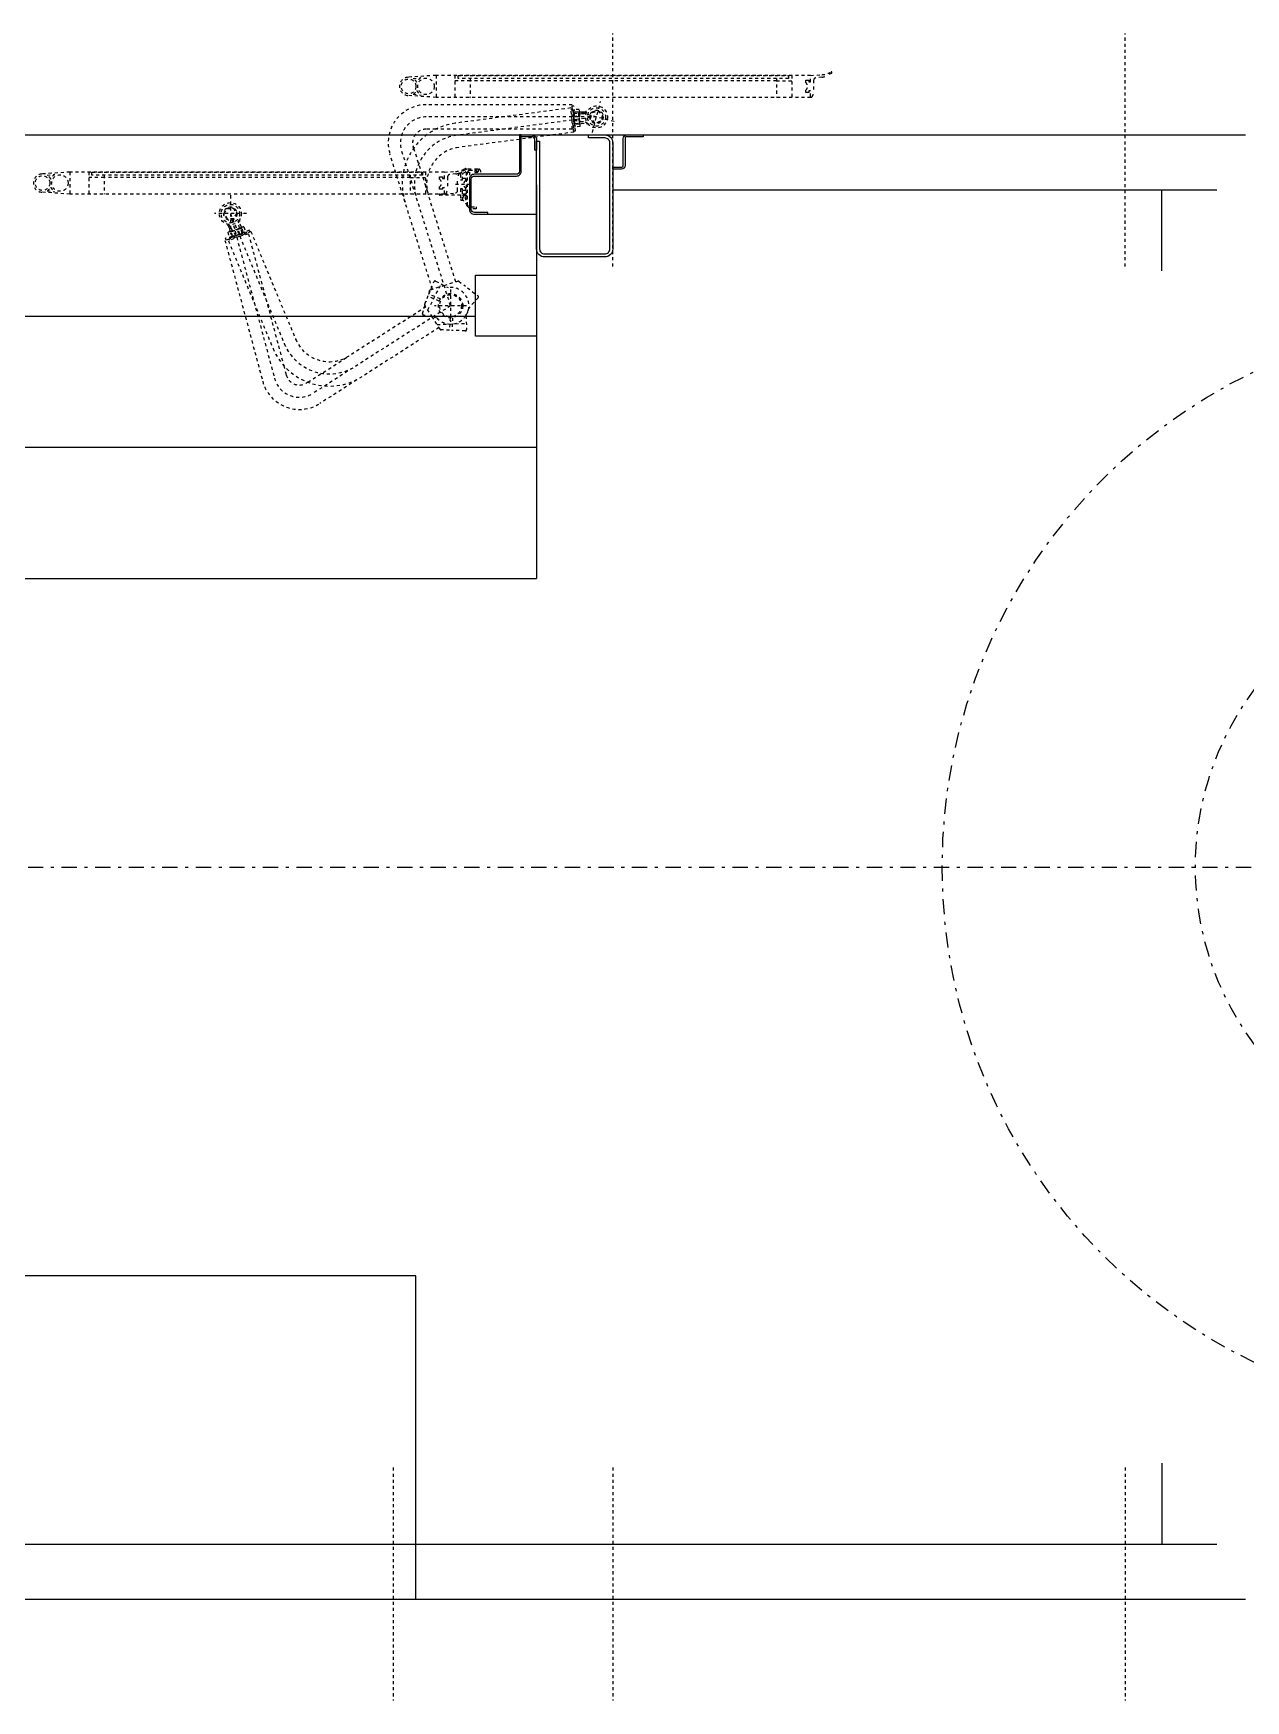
# Model space of a CAD drawing. Header units: millimetres. Extents: x 4061 to 4749, y 69169 to 69366.
# Drawn here: x 4219 to 4258.7, y 69170.5 to 69225.1 of the extents above; entities that cross this region are included whole.
import ezdxf

# ---------------------------------------------------------------- set-up
doc = ezdxf.new("R2010")
doc.units = ezdxf.units.MM
doc.header["$LTSCALE"] = 0.1
doc.linetypes.add('DASHDOT', pattern=[1, 0.5, -0.25, 0, -0.25])
doc.layers.get('0').update_dxf_attribs({"color": 6})
doc.layers.add('AXE', color=1, linetype='DASHDOT')
doc.layers.add('Subtire', color=4, linetype='Continuous')

msp = doc.modelspace()

# ---------------------------------------------------------------- linework, layer by layer
msp.add_lwpolyline([(4214.341, 69173.817), (4231.541, 69173.817), (4231.541, 69184.417), (4214.341, 69184.417)], close=True)
at = {"layer": 'AXE'}
for p, q in [((4238.001, 69217.507), (4238.001, 69225.147)), ((4254.801, 69217.507), (4254.801, 69225.147)), ((4232.206, 69223.769), (4231.287, 69223.709)), ((4232.206, 69223.769), (4231.287, 69223.709)), ((4244.486, 69223.769), (4232.206, 69223.769)), ((4232.206, 69223.769), (4232.206, 69223.049)), ((4244.486, 69223.769), (4232.206, 69223.769)), ((4232.206, 69223.769), (4232.206, 69223.049)), ((4232.826, 69223.769), (4232.826, 69223.049)), ((4232.826, 69223.769), (4232.826, 69223.049)), ((4233.326, 69223.589), (4232.826, 69223.589)), ((4233.326, 69223.589), (4232.826, 69223.589)), ((4233.326, 69223.669), (4233.327, 69223.049)), ((4233.326, 69223.669), (4233.327, 69223.049)), ((4243.365, 69223.589), (4233.326, 69223.589)), ((4243.365, 69223.589), (4233.326, 69223.589)), ((4243.365, 69223.669), (4243.365, 69223.049)), ((4243.365, 69223.669), (4243.365, 69223.049)), ((4243.365, 69223.589), (4243.866, 69223.589)), ((4243.365, 69223.589), (4243.866, 69223.589)), ((4243.866, 69223.769), (4243.866, 69223.049)), ((4243.866, 69223.769), (4243.866, 69223.049)), ((4232.206, 69223.049), (4231.285, 69223.11)), ((4232.206, 69223.049), (4231.285, 69223.11)), ((4236.666, 69222.808), (4231.883, 69222.808)), ((4236.666, 69222.808), (4231.883, 69222.808)), ((4244.486, 69223.049), (4232.206, 69223.049)), ((4244.486, 69223.049), (4232.206, 69223.049)), ((4236.666, 69222.666), (4236.666, 69222.808)), ((4236.666, 69222.666), (4236.666, 69222.808)), ((4236.666, 69222.768), (4236.726, 69222.768)), ((4236.666, 69222.768), (4236.726, 69222.768)), ((4236.726, 69222.553), (4236.726, 69222.768)), ((4236.726, 69222.553), (4236.726, 69222.768)), ((4237.33, 69221.901), (4237.602, 69222.915)), ((4237.33, 69221.901), (4237.602, 69222.915)), ((4237.466, 69222.408), (4231.883, 69222.408)), ((4237.466, 69222.408), (4231.883, 69222.408)), ((4236.621, 69222.7), (4232.836, 69222.202)), ((4236.621, 69222.7), (4232.836, 69222.202)), ((4237.466, 69222.408), (4232.888, 69221.805)), ((4237.466, 69222.408), (4232.888, 69221.805)), ((4236.725, 69221.907), (4236.621, 69222.7)), ((4236.725, 69221.907), (4236.621, 69222.7)), ((4236.626, 69222.66), (4236.686, 69222.668)), ((4236.626, 69222.66), (4236.686, 69222.668)), ((4236.666, 69222.008), (4236.666, 69222.666)), ((4236.666, 69222.008), (4236.666, 69222.666)), ((4236.78, 69221.954), (4236.686, 69222.668)), ((4236.78, 69221.954), (4236.686, 69222.668)), ((4236.87, 69222.571), (4236.711, 69222.551)), ((4236.87, 69222.571), (4236.711, 69222.551)), ((4236.726, 69222.048), (4236.726, 69222.553)), ((4236.726, 69222.048), (4236.726, 69222.553)), ((4236.727, 69222.432), (4236.885, 69222.452)), ((4236.727, 69222.432), (4236.885, 69222.452)), ((4236.896, 69222.648), (4236.737, 69222.648)), ((4236.896, 69222.648), (4236.737, 69222.648)), ((4236.737, 69222.528), (4236.885, 69222.528)), ((4236.737, 69222.528), (4236.885, 69222.528)), ((4236.737, 69222.288), (4236.896, 69222.288)), ((4236.737, 69222.288), (4236.896, 69222.288)), ((4236.758, 69222.194), (4236.917, 69222.214)), ((4236.758, 69222.194), (4236.917, 69222.214)), ((4236.885, 69222.528), (4236.896, 69222.528)), ((4236.885, 69222.528), (4236.896, 69222.528)), ((4238.046, 69222.252), (4236.886, 69222.563)), ((4238.046, 69222.252), (4236.886, 69222.563)), ((4236.888, 69222.513), (4236.911, 69222.335)), ((4236.888, 69222.513), (4236.911, 69222.335)), ((4237.02, 69222.511), (4236.89, 69222.493)), ((4237.02, 69222.511), (4236.89, 69222.493)), ((4236.906, 69222.588), (4236.906, 69222.496)), ((4236.906, 69222.588), (4236.906, 69222.496)), ((4237.037, 69222.568), (4236.906, 69222.568)), ((4237.037, 69222.568), (4236.906, 69222.568)), ((4236.906, 69222.496), (4236.906, 69222.408)), ((4236.906, 69222.496), (4236.906, 69222.408)), ((4236.906, 69222.228), (4236.906, 69222.408)), ((4236.906, 69222.228), (4236.906, 69222.408)), ((4237.037, 69222.248), (4236.906, 69222.248)), ((4237.037, 69222.248), (4236.906, 69222.248)), ((4236.935, 69222.156), (4236.911, 69222.335)), ((4236.935, 69222.156), (4236.911, 69222.335)), ((4237.062, 69222.193), (4236.932, 69222.176)), ((4237.062, 69222.193), (4236.932, 69222.176)), ((4232.203, 69222.008), (4231.883, 69222.008)), ((4232.203, 69222.008), (4231.883, 69222.008)), ((4236.666, 69222.008), (4232.203, 69222.008)), ((4236.666, 69222.008), (4232.203, 69222.008)), ((4236.725, 69221.907), (4232.94, 69221.409)), ((4236.725, 69221.907), (4232.94, 69221.409)), ((4236.666, 69222.048), (4236.726, 69222.048)), ((4236.666, 69222.048), (4236.726, 69222.048)), ((4236.72, 69221.947), (4236.78, 69221.954)), ((4236.72, 69221.947), (4236.78, 69221.954)), ((4236.896, 69222.168), (4236.737, 69222.168)), ((4236.896, 69222.168), (4236.737, 69222.168)), ((4236.932, 69222.095), (4236.774, 69222.075)), ((4236.932, 69222.095), (4236.774, 69222.075)), ((4232.089, 69216.764), (4230.695, 69221.187)), ((4232.089, 69216.764), (4230.695, 69221.187)), ((4232.681, 69216.217), (4231.076, 69221.307)), ((4232.681, 69216.217), (4231.076, 69221.307)), ((4231.471, 69221.384), (4231.458, 69221.427)), ((4231.471, 69221.384), (4231.458, 69221.427)), ((4231.471, 69221.384), (4231.952, 69219.858)), ((4231.471, 69221.384), (4231.952, 69219.858)), ((4220.202, 69220.598), (4219.283, 69220.538)), ((4220.202, 69220.598), (4219.283, 69220.538)), ((4232.482, 69220.598), (4220.202, 69220.598)), ((4220.202, 69220.598), (4220.202, 69219.878)), ((4232.482, 69220.598), (4220.202, 69220.598)), ((4220.202, 69220.598), (4220.202, 69219.878)), ((4220.822, 69220.598), (4220.822, 69219.878)), ((4220.822, 69220.598), (4220.822, 69219.878)), ((4231.862, 69220.598), (4231.862, 69219.878)), ((4231.862, 69220.598), (4231.862, 69219.878)), ((4233.542, 69220.618), (4233.602, 69220.618)), ((4233.542, 69220.618), (4233.602, 69220.618)), ((4221.322, 69220.418), (4220.822, 69220.418)), ((4221.322, 69220.418), (4220.822, 69220.418)), ((4221.322, 69220.498), (4221.323, 69219.878)), ((4221.322, 69220.498), (4221.323, 69219.878)), ((4231.362, 69220.418), (4221.322, 69220.418)), ((4231.362, 69220.418), (4221.322, 69220.418)), ((4231.362, 69220.498), (4231.361, 69219.878)), ((4231.362, 69220.498), (4231.361, 69219.878)), ((4231.362, 69220.418), (4231.862, 69220.418)), ((4231.362, 69220.418), (4231.862, 69220.418)), ((4232.842, 69220.198), (4233.362, 69220.198)), ((4232.842, 69220.198), (4233.362, 69220.198)), ((4220.202, 69219.878), (4219.282, 69219.939)), ((4220.202, 69219.878), (4219.282, 69219.939)), ((4232.482, 69219.878), (4220.202, 69219.878)), ((4232.482, 69219.878), (4220.202, 69219.878)), ((4225.463, 69219.838), (4225.463, 69218.636)), ((4225.463, 69219.838), (4225.463, 69218.636)), ((4232.852, 69217.005), (4231.952, 69219.858)), ((4232.852, 69217.005), (4231.952, 69219.858)), ((4225.988, 69219.237), (4224.938, 69219.237)), ((4225.988, 69219.237), (4224.938, 69219.237)), ((4225.463, 69219.237), (4226.907, 69213.845)), ((4225.463, 69219.237), (4227.23, 69214.971)), ((4225.463, 69219.237), (4226.907, 69213.845)), ((4225.463, 69219.237), (4227.23, 69214.971)), ((4225.775, 69218.902), (4225.825, 69218.781)), ((4225.775, 69218.902), (4225.825, 69218.781)), ((4225.421, 69218.398), (4225.283, 69218.361)), ((4225.421, 69218.398), (4225.283, 69218.361)), ((4225.283, 69218.361), (4226.521, 69213.741)), ((4225.283, 69218.361), (4226.521, 69213.741)), ((4225.514, 69218.485), (4225.306, 69218.429)), ((4225.514, 69218.485), (4225.306, 69218.429)), ((4225.322, 69218.371), (4225.306, 69218.429)), ((4225.322, 69218.371), (4225.306, 69218.429)), ((4225.378, 69218.624), (4225.42, 69218.47)), ((4225.378, 69218.624), (4225.42, 69218.47)), ((4226.138, 69218.651), (4225.399, 69218.345)), ((4226.138, 69218.651), (4225.399, 69218.345)), ((4226.078, 69218.691), (4225.413, 69218.416)), ((4226.078, 69218.691), (4225.413, 69218.416)), ((4225.436, 69218.36), (4225.413, 69218.416)), ((4225.436, 69218.36), (4225.413, 69218.416)), ((4225.419, 69218.781), (4225.453, 69218.655)), ((4225.419, 69218.781), (4225.453, 69218.655)), ((4226.056, 69218.568), (4225.421, 69218.398)), ((4226.056, 69218.568), (4225.421, 69218.398)), ((4225.434, 69218.65), (4225.523, 69218.674)), ((4225.434, 69218.65), (4225.523, 69218.674)), ((4225.459, 69218.618), (4225.52, 69218.471)), ((4225.459, 69218.618), (4225.52, 69218.471)), ((4225.479, 69218.78), (4225.529, 69218.659)), ((4225.479, 69218.78), (4225.529, 69218.659)), ((4225.497, 69218.645), (4225.494, 69218.655)), ((4225.497, 69218.645), (4225.494, 69218.655)), ((4225.535, 69218.501), (4225.497, 69218.645)), ((4225.535, 69218.501), (4225.497, 69218.645)), ((4225.511, 69218.651), (4225.677, 69218.72)), ((4225.511, 69218.651), (4225.677, 69218.72)), ((4226.002, 69218.615), (4225.514, 69218.485)), ((4226.002, 69218.615), (4225.514, 69218.485)), ((4225.523, 69218.674), (4225.607, 69218.696)), ((4225.523, 69218.674), (4225.607, 69218.696)), ((4225.631, 69218.517), (4225.57, 69218.664)), ((4225.631, 69218.517), (4225.57, 69218.664)), ((4225.781, 69218.743), (4225.607, 69218.696)), ((4225.781, 69218.743), (4225.607, 69218.696)), ((4225.843, 69218.789), (4225.677, 69218.72)), ((4225.843, 69218.789), (4225.677, 69218.72)), ((4225.767, 69218.563), (4225.726, 69218.717)), ((4225.767, 69218.563), (4225.726, 69218.717)), ((4225.728, 69218.864), (4225.762, 69218.738)), ((4225.728, 69218.864), (4225.762, 69218.738)), ((4225.853, 69218.609), (4225.792, 69218.756)), ((4225.853, 69218.609), (4225.792, 69218.756)), ((4225.842, 69218.748), (4225.883, 69218.594)), ((4225.842, 69218.748), (4225.883, 69218.594)), ((4225.903, 69218.802), (4225.964, 69218.655)), ((4225.903, 69218.802), (4225.964, 69218.655)), ((4226.017, 69218.558), (4226.002, 69218.615)), ((4226.017, 69218.558), (4226.002, 69218.615)), ((4226.056, 69218.568), (4227.211, 69214.257)), ((4226.056, 69218.568), (4227.211, 69214.257)), ((4226.101, 69218.636), (4226.078, 69218.691)), ((4226.101, 69218.636), (4226.078, 69218.691)), ((4226.138, 69218.651), (4227.599, 69215.124)), ((4226.138, 69218.651), (4227.599, 69215.124)), ((4225.399, 69218.345), (4226.86, 69214.818)), ((4225.399, 69218.345), (4226.86, 69214.818)), ((4231.937, 69216.082), (4232.377, 69216.928)), ((4231.937, 69216.082), (4232.377, 69216.928)), ((4232.681, 69216.747), (4232.681, 69215.687)), ((4232.681, 69216.747), (4232.681, 69215.687)), ((4232.681, 69216.217), (4228.18, 69213.35)), ((4232.681, 69216.217), (4228.18, 69213.35)), ((4231.876, 69216.178), (4229.353, 69214.571)), ((4231.876, 69216.178), (4229.353, 69214.571)), ((4232.311, 69216.37), (4231.939, 69216.524)), ((4232.311, 69216.37), (4231.939, 69216.524)), ((4232.349, 69216.441), (4231.969, 69216.598)), ((4232.349, 69216.441), (4231.969, 69216.598)), ((4233.206, 69216.217), (4232.156, 69216.217)), ((4233.206, 69216.217), (4232.156, 69216.217)), ((4232.244, 69215.6), (4233.197, 69215.641)), ((4232.244, 69215.6), (4233.197, 69215.641)), ((4232.663, 69215.817), (4232.646, 69215.415)), ((4232.663, 69215.817), (4232.646, 69215.415)), ((4232.744, 69215.822), (4232.726, 69215.411)), ((4232.744, 69215.822), (4232.726, 69215.411)), ((4232.305, 69215.504), (4228.395, 69213.012)), ((4232.305, 69215.504), (4228.395, 69213.012)), ((4228.003, 69213.711), (4229.353, 69214.571)), ((4228.003, 69213.711), (4229.353, 69214.571)), ((4227.211, 69214.257), (4227.294, 69213.948)), ((4227.211, 69214.257), (4227.294, 69213.948)), ((4228.003, 69213.711), (4227.965, 69213.687)), ((4228.003, 69213.711), (4227.965, 69213.687)), ((4230.801, 69178.127), (4230.801, 69170.487)), ((4238.001, 69178.127), (4238.001, 69170.487)), ((4254.801, 69178.127), (4254.801, 69170.487))]:
    msp.add_line(p, q, dxfattribs=at)
at = {"layer": 'AXE', "ltscale": 10}
msp.add_line((4061.529, 69197.817), (4266.801, 69197.817), dxfattribs=at)
at = {"layer": 'AXE'}
for points in [[(4245.176, 69223.846), (4245.053, 69223.775, -0.103173), (4244.859, 69223.712), (4244.657, 69223.689, 0.381674), (4244.586, 69223.609), (4244.586, 69223.233, -0.180575), (4244.527, 69223.061, -0.634663), (4244.486, 69223.071), (4244.486, 69223.259), (4244.426, 69223.259), (4244.426, 69223.209), (4244.326, 69223.209), (4244.326, 69223.284, 0.480385), (4244.326, 69223.534), (4244.326, 69223.609), (4244.426, 69223.609), (4244.426, 69223.559), (4244.486, 69223.559), (4244.486, 69223.769), (4244.686, 69223.781), (4244.85, 69223.79, 0.115335), (4245.156, 69223.881, -0.996879)], [(4245.176, 69223.846), (4245.053, 69223.775, -0.103173), (4244.859, 69223.712), (4244.657, 69223.689, 0.381674), (4244.586, 69223.609), (4244.586, 69223.233, -0.180575), (4244.527, 69223.061, -0.634663), (4244.486, 69223.071), (4244.486, 69223.259), (4244.426, 69223.259), (4244.426, 69223.209), (4244.326, 69223.209), (4244.326, 69223.284, 0.480385), (4244.326, 69223.534), (4244.326, 69223.609), (4244.426, 69223.609), (4244.426, 69223.559), (4244.486, 69223.559), (4244.486, 69223.769), (4244.686, 69223.781), (4244.85, 69223.79, 0.115335), (4245.156, 69223.881, -0.996879)], [(4233.012, 69220.348), (4233.072, 69220.348), (4233.072, 69220.398), (4233.172, 69220.398), (4233.172, 69220.323, 0.480385), (4233.172, 69220.074), (4233.172, 69219.998), (4233.072, 69219.998), (4233.072, 69220.048), (4233.012, 69220.048), (4233.012, 69219.838), (4232.812, 69219.838), (4232.331, 69219.838, -0.97941), (4232.332, 69219.878), (4232.482, 69219.878), (4232.841, 69219.919, 0.381674), (4232.912, 69219.998), (4232.912, 69220.375, -0.168299), (4232.976, 69220.561, -0.71189), (4233.012, 69220.548)], [(4233.012, 69220.348), (4233.072, 69220.348), (4233.072, 69220.398), (4233.172, 69220.398), (4233.172, 69220.323, 0.480385), (4233.172, 69220.074), (4233.172, 69219.998), (4233.072, 69219.998), (4233.072, 69220.048), (4233.012, 69220.048), (4233.012, 69219.838), (4232.812, 69219.838), (4232.331, 69219.838, -0.97941), (4232.332, 69219.878), (4232.482, 69219.878), (4232.841, 69219.919, 0.381674), (4232.912, 69219.998), (4232.912, 69220.375, -0.168299), (4232.976, 69220.561, -0.71189), (4233.012, 69220.548)], [(4233.172, 69220.675), (4233.05, 69220.605, -0.103173), (4232.856, 69220.541), (4232.653, 69220.518, 0.381674), (4232.582, 69220.438), (4232.582, 69220.062, -0.180575), (4232.523, 69219.89, -0.634663), (4232.482, 69219.9), (4232.482, 69220.088), (4232.422, 69220.088), (4232.422, 69220.038), (4232.322, 69220.038), (4232.322, 69220.114, 0.480385), (4232.322, 69220.363), (4232.322, 69220.438), (4232.422, 69220.438), (4232.422, 69220.388), (4232.482, 69220.388), (4232.482, 69220.598), (4232.683, 69220.61), (4232.847, 69220.62, 0.115335), (4233.152, 69220.71, -0.996879)], [(4233.172, 69220.675), (4233.05, 69220.605, -0.103173), (4232.856, 69220.541), (4232.653, 69220.518, 0.381674), (4232.582, 69220.438), (4232.582, 69220.062, -0.180575), (4232.523, 69219.89, -0.634663), (4232.482, 69219.9), (4232.482, 69220.088), (4232.422, 69220.088), (4232.422, 69220.038), (4232.322, 69220.038), (4232.322, 69220.114, 0.480385), (4232.322, 69220.363), (4232.322, 69220.438), (4232.422, 69220.438), (4232.422, 69220.388), (4232.482, 69220.388), (4232.482, 69220.598), (4232.683, 69220.61), (4232.847, 69220.62, 0.115335), (4233.152, 69220.71, -0.996879)], [(4233.239, 69220.698, 0.131652), (4233.189, 69220.685), (4233.062, 69220.612, 0.267949), (4233.012, 69220.525), (4233.012, 69220.348), (4233.072, 69220.348), (4233.072, 69220.525, -0.267949), (4233.092, 69220.56), (4233.162, 69220.6, -0.57735), (4233.192, 69220.583), (4233.192, 69219.878), (4233.072, 69219.878), (4233.072, 69220.048), (4233.012, 69220.048), (4233.012, 69219.698, 0.414214), (4233.032, 69219.678), (4233.072, 69219.678), (4233.072, 69219.838), (4233.192, 69219.838), (4233.192, 69219.778), (4233.172, 69219.778), (4233.172, 69219.718), (4233.242, 69219.718), (4233.242, 69220.598, -0.414214), (4233.302, 69220.658), (4233.502, 69220.658, -0.414214), (4233.542, 69220.618), (4233.542, 69220.618), (4233.602, 69220.618), (4233.602, 69220.658, 0.414212), (4233.562, 69220.698), (4233.242, 69220.698)], [(4233.239, 69220.698, 0.131652), (4233.189, 69220.685), (4233.062, 69220.612, 0.267949), (4233.012, 69220.525), (4233.012, 69220.348), (4233.072, 69220.348), (4233.072, 69220.525, -0.267949), (4233.092, 69220.56), (4233.162, 69220.6, -0.57735), (4233.192, 69220.583), (4233.192, 69219.878), (4233.072, 69219.878), (4233.072, 69220.048), (4233.012, 69220.048), (4233.012, 69219.698, 0.414214), (4233.032, 69219.678), (4233.072, 69219.678), (4233.072, 69219.838), (4233.192, 69219.838), (4233.192, 69219.778), (4233.172, 69219.778), (4233.172, 69219.718), (4233.242, 69219.718), (4233.242, 69220.598, -0.414214), (4233.302, 69220.658), (4233.502, 69220.658, -0.414214), (4233.542, 69220.618), (4233.542, 69220.618), (4233.602, 69220.618), (4233.602, 69220.658, 0.414212), (4233.562, 69220.698), (4233.242, 69220.698)], [(4233.516, 69219.398), (4233.361, 69219.398, -0.414214), (4233.241, 69219.518), (4233.241, 69220.598), (4233.301, 69220.598), (4233.301, 69219.518, 0.414214), (4233.361, 69219.458), (4233.516, 69219.458)], [(4233.516, 69219.398), (4233.361, 69219.398, -0.414214), (4233.241, 69219.518), (4233.241, 69220.598), (4233.301, 69220.598), (4233.301, 69219.518, 0.414214), (4233.361, 69219.458), (4233.516, 69219.458)]]:
    msp.add_lwpolyline(points, format="xyb", close=True, dxfattribs=at)
for points in [[(4231.459, 69223.667), (4231.711, 69223.695, 0.158277), (4231.575, 69223.543, 0.144249), (4231.459, 69223.667, 1.072469)], [(4231.459, 69223.667), (4231.711, 69223.695, 0.158277), (4231.575, 69223.543, 0.144249), (4231.459, 69223.667, 1.072469)], [(4231.459, 69223.151), (4231.711, 69223.123, -0.158277), (4231.575, 69223.275, -0.144249), (4231.459, 69223.151, -1.072469)], [(4231.459, 69223.151), (4231.711, 69223.123, -0.158277), (4231.575, 69223.275, -0.144249), (4231.459, 69223.151, -1.072469)], [(4233.502, 69220.658, 0.414217), (4233.472, 69220.628), (4233.472, 69220.597), (4233.672, 69220.597), (4233.672, 69220.618, 0.414214), (4233.592, 69220.698), (4233.562, 69220.698)], [(4233.502, 69220.658, 0.414217), (4233.472, 69220.628), (4233.472, 69220.597), (4233.672, 69220.597), (4233.672, 69220.618, 0.414214), (4233.592, 69220.698), (4233.562, 69220.698)], [(4219.455, 69220.496), (4219.707, 69220.524, 0.158277), (4219.571, 69220.372, 0.144249), (4219.455, 69220.496, 1.072469)], [(4219.455, 69220.496), (4219.707, 69220.524, 0.158277), (4219.571, 69220.372, 0.144249), (4219.455, 69220.496, 1.072469)], [(4219.456, 69219.98), (4219.708, 69219.953, -0.158277), (4219.571, 69220.104, -0.144249), (4219.456, 69219.98, -1.072469)], [(4219.456, 69219.98), (4219.708, 69219.953, -0.158277), (4219.571, 69220.104, -0.144249), (4219.456, 69219.98, -1.072469)], [(4233.221, 69219.488, 1.085379), (4233.241, 69219.49, 0.117221), (4233.171, 69219.718), (4233.171, 69219.778), (4233.191, 69219.778), (4233.191, 69219.838), (4233.131, 69219.838), (4233.071, 69219.758), (4233.071, 69219.678, -0.232811), (4233.222, 69219.485)], [(4233.221, 69219.488, 1.085379), (4233.241, 69219.49, 0.117221), (4233.171, 69219.718), (4233.171, 69219.778), (4233.191, 69219.778), (4233.191, 69219.838), (4233.131, 69219.838), (4233.071, 69219.758), (4233.071, 69219.678, -0.232811), (4233.222, 69219.485)], [(4233.233, 69216.806), (4233.581, 69216.539, -0.440011), (4233.587, 69216.48), (4233.276, 69216.141, -0.639522), (4232.237, 69215.813), (4231.788, 69215.913, -0.440011), (4231.759, 69215.964), (4231.891, 69216.382)], [(4233.233, 69216.806), (4233.581, 69216.539, -0.440011), (4233.587, 69216.48), (4233.276, 69216.141, -0.639522), (4232.237, 69215.813), (4231.788, 69215.913, -0.440011), (4231.759, 69215.964), (4231.891, 69216.382)], [(4231.915, 69216.459), (4231.996, 69216.717, -0.244698), (4232.023, 69216.743), (4232.47, 69216.885), (4232.918, 69217.026, -0.244698), (4232.955, 69217.02), (4233.17, 69216.854)], [(4231.915, 69216.459), (4231.996, 69216.717, -0.244698), (4232.023, 69216.743), (4232.47, 69216.885), (4232.918, 69217.026, -0.244698), (4232.955, 69217.02), (4233.17, 69216.854)], [(4231.969, 69216.598), (4232.137, 69217.004, -0.440011), (4232.193, 69217.024), (4232.601, 69216.812, -0.639522), (4233.186, 69215.893), (4233.206, 69215.434, -0.440011), (4233.164, 69215.392), (4232.726, 69215.411)], [(4231.969, 69216.598), (4232.137, 69217.004, -0.440011), (4232.193, 69217.024), (4232.601, 69216.812, -0.639522), (4233.186, 69215.893), (4233.206, 69215.434, -0.440011), (4233.164, 69215.392), (4232.726, 69215.411)], [(4232.646, 69215.415), (4232.375, 69215.426, -0.244698), (4232.343, 69215.445), (4232.091, 69215.841), (4231.838, 69216.237, -0.244698), (4231.835, 69216.274), (4231.939, 69216.524)], [(4232.646, 69215.415), (4232.375, 69215.426, -0.244698), (4232.343, 69215.445), (4232.091, 69215.841), (4231.838, 69216.237, -0.244698), (4231.835, 69216.274), (4231.939, 69216.524)]]:
    msp.add_lwpolyline(points, format="xyb", dxfattribs=at)
for points in [[(4232.926, 69223.769), (4243.766, 69223.769), (4243.766, 69223.669), (4232.926, 69223.669)], [(4232.926, 69223.769), (4243.766, 69223.769), (4243.766, 69223.669), (4232.926, 69223.669)], [(4237.414, 69222.215), (4237.273, 69222.356), (4237.325, 69222.549), (4237.518, 69222.601), (4237.659, 69222.46), (4237.608, 69222.266)], [(4237.414, 69222.215), (4237.273, 69222.356), (4237.325, 69222.549), (4237.518, 69222.601), (4237.659, 69222.46), (4237.608, 69222.266)], [(4220.922, 69220.598), (4231.762, 69220.598), (4231.762, 69220.498), (4220.922, 69220.498)], [(4220.922, 69220.598), (4231.762, 69220.598), (4231.762, 69220.498), (4220.922, 69220.498)], [(4225.663, 69219.237), (4225.563, 69219.064), (4225.363, 69219.064), (4225.263, 69219.237), (4225.363, 69219.41), (4225.563, 69219.41)], [(4225.663, 69219.237), (4225.563, 69219.064), (4225.363, 69219.064), (4225.263, 69219.237), (4225.363, 69219.41), (4225.563, 69219.41)]]:
    msp.add_lwpolyline(points, close=True, dxfattribs=at)
for centre, radius in [((4231.306, 69223.408), 0.24), ((4231.306, 69223.408), 0.24), ((4231.876, 69223.409), 0.27), ((4231.876, 69223.409), 0.27), ((4237.466, 69222.408), 0.36), ((4237.466, 69222.408), 0.36), ((4237.466, 69222.408), 0.3), ((4237.466, 69222.408), 0.3), ((4237.466, 69222.408), 0.22), ((4237.466, 69222.408), 0.22), ((4237.466, 69222.408), 0.2), ((4237.466, 69222.408), 0.2), ((4219.303, 69220.238), 0.24), ((4219.303, 69220.238), 0.24), ((4219.873, 69220.238), 0.27), ((4219.873, 69220.238), 0.27), ((4225.463, 69219.237), 0.36), ((4225.463, 69219.237), 0.36), ((4225.463, 69219.237), 0.3), ((4225.463, 69219.237), 0.3), ((4225.463, 69219.237), 0.22), ((4225.463, 69219.237), 0.22), ((4225.463, 69219.237), 0.2), ((4225.463, 69219.237), 0.2), ((4232.681, 69216.217), 0.4), ((4232.681, 69216.217), 0.4), ((4232.681, 69216.217), 0.36), ((4232.681, 69216.217), 0.36)]:
    msp.add_circle(centre, radius, dxfattribs=at)
at = {"layer": 'AXE', "ltscale": 10}
for radius in [18, 9.7]:
    msp.add_circle((4266.801, 69197.817), radius, dxfattribs=at)
at = {"layer": 'AXE'}
for centre, radius, start, end in [((4231.306, 69223.409), 0.3, 93.7749, 266.2294), ((4231.306, 69223.409), 0.3, 93.7749, 266.2294), ((4231.883, 69221.561), 1.246, 90, 197.5), ((4231.883, 69221.561), 1.246, 90, 197.5), ((4231.883, 69221.561), 0.846, 90, 197.5), ((4231.883, 69221.561), 0.846, 90, 197.5), ((4233.097, 69220.219), 2, 97.5, 197.5), ((4233.097, 69220.219), 2, 97.5, 197.5), ((4236.888, 69222.513), 0.18, 168.0288, 206.9712), ((4236.888, 69222.513), 0.18, 168.0288, 206.9712), ((4236.906, 69222.588), 0.18, 160.5288, 191.1805), ((4236.906, 69222.588), 0.18, 160.5288, 191.1805), ((4237.431, 69222.408), 0.705, 170.1936, 189.8064), ((4237.431, 69222.408), 0.705, 170.1936, 189.8064), ((4236.906, 69222.228), 0.18, 160.5288, 199.4712), ((4236.906, 69222.228), 0.18, 160.5288, 199.4712), ((4237.431, 69222.403), 0.705, 177.6936, 197.3064), ((4237.431, 69222.403), 0.705, 177.6936, 197.3064), ((4236.906, 69222.588), 0.18, 191.2086, 199.4712), ((4236.906, 69222.588), 0.18, 191.2086, 199.4712), ((4236.935, 69222.156), 0.18, 168.0288, 206.9712), ((4236.935, 69222.156), 0.18, 168.0288, 206.9712), ((4236.709, 69222.49), 0.18, 348.0288, 26.9712), ((4236.709, 69222.49), 0.18, 348.0288, 26.9712), ((4236.213, 69222.243), 0.705, 357.6936, 17.3064), ((4236.213, 69222.243), 0.705, 357.6936, 17.3064), ((4236.726, 69222.588), 0.18, 340.5288, 19.4712), ((4236.726, 69222.588), 0.18, 340.5288, 19.4712), ((4236.202, 69222.408), 0.705, 7.0887, 9.8064), ((4236.202, 69222.408), 0.705, 7.0887, 9.8064), ((4236.202, 69222.408), 0.705, 350.1936, 7.0887), ((4236.202, 69222.408), 0.705, 350.1936, 7.0887), ((4236.726, 69222.228), 0.18, 340.5288, 19.4712), ((4236.726, 69222.228), 0.18, 340.5288, 19.4712), ((4236.756, 69222.133), 0.18, 348.0288, 26.9712), ((4236.756, 69222.133), 0.18, 348.0288, 26.9712), ((4236.994, 69222.709), 0.2, 277.5, 327.4948), ((4236.994, 69222.709), 0.2, 277.5, 327.4948), ((4237.037, 69222.768), 0.2, 270, 319.9948), ((4237.037, 69222.768), 0.2, 270, 319.9948), ((4237.037, 69222.048), 0.2, 40.0052, 90), ((4237.037, 69222.048), 0.2, 40.0052, 90), ((4237.088, 69221.995), 0.2, 47.5052, 97.5), ((4237.088, 69221.995), 0.2, 47.5052, 97.5), ((4231.883, 69221.561), 0.446, 90, 197.5), ((4231.883, 69221.561), 0.446, 90, 197.5), ((4233.097, 69220.219), 1.6, 97.5, 197.5), ((4233.097, 69220.219), 1.6, 97.5, 197.5), ((4233.097, 69220.219), 1.2, 97.5, 197.5), ((4233.097, 69220.219), 1.2, 97.5, 197.5), ((4219.303, 69220.238), 0.3, 93.7749, 266.2294), ((4219.303, 69220.238), 0.3, 93.7749, 266.2294), ((4225.226, 69218.73), 0.2, 15, 64.9948), ((4225.226, 69218.73), 0.2, 15, 64.9948), ((4225.294, 69218.703), 0.2, 22.5, 72.4948), ((4225.294, 69218.703), 0.2, 22.5, 72.4948), ((4225.921, 69218.916), 0.2, 145.0052, 195), ((4225.921, 69218.916), 0.2, 145.0052, 195), ((4225.959, 69218.979), 0.2, 152.5052, 202.5), ((4225.959, 69218.979), 0.2, 152.5052, 202.5), ((4225.48, 69218.476), 0.18, 85.5288, 124.4712), ((4225.48, 69218.476), 0.18, 85.5288, 124.4712), ((4225.434, 69218.65), 0.18, 265.5288, 296.1805), ((4225.434, 69218.65), 0.18, 265.5288, 296.1805), ((4225.579, 69218.485), 0.18, 93.0288, 131.9712), ((4225.579, 69218.485), 0.18, 93.0288, 131.9712), ((4225.79, 69218.016), 0.705, 112.0887, 114.8064), ((4225.79, 69218.016), 0.705, 112.0887, 114.8064), ((4225.434, 69218.65), 0.18, 296.2086, 304.4712), ((4225.434, 69218.65), 0.18, 296.2086, 304.4712), ((4225.511, 69218.651), 0.18, 273.0288, 311.9712), ((4225.511, 69218.651), 0.18, 273.0288, 311.9712), ((4225.79, 69218.016), 0.705, 95.1936, 112.0887), ((4225.79, 69218.016), 0.705, 95.1936, 112.0887), ((4225.472, 69219.203), 0.705, 275.1936, 294.8064), ((4225.472, 69219.203), 0.705, 275.1936, 294.8064), ((4225.946, 69218.069), 0.705, 102.6936, 122.3064), ((4225.946, 69218.069), 0.705, 102.6936, 122.3064), ((4225.476, 69219.204), 0.705, 282.6936, 302.3064), ((4225.476, 69219.204), 0.705, 282.6936, 302.3064), ((4225.828, 69218.569), 0.18, 85.5288, 124.4712), ((4225.828, 69218.569), 0.18, 85.5288, 124.4712), ((4225.781, 69218.743), 0.18, 265.5288, 304.4712), ((4225.781, 69218.743), 0.18, 265.5288, 304.4712), ((4225.912, 69218.622), 0.18, 93.0288, 131.9712), ((4225.912, 69218.622), 0.18, 93.0288, 131.9712), ((4225.843, 69218.789), 0.18, 273.0288, 311.9712), ((4225.843, 69218.789), 0.18, 273.0288, 311.9712), ((4228.708, 69215.583), 1.2, 202.5, 302.5), ((4228.708, 69215.583), 1.2, 202.5, 302.5), ((4228.708, 69215.583), 2, 202.5, 302.5), ((4228.708, 69215.583), 2, 202.5, 302.5), ((4228.708, 69215.583), 1.6, 202.5, 302.5), ((4228.708, 69215.583), 1.6, 202.5, 302.5), ((4227.725, 69214.064), 1.246, 195, 302.5), ((4227.725, 69214.064), 1.246, 195, 302.5), ((4227.725, 69214.064), 0.846, 195, 302.5), ((4227.725, 69214.064), 0.846, 195, 302.5), ((4227.725, 69214.064), 0.446, 195, 302.5), ((4227.725, 69214.064), 0.446, 195, 302.5)]:
    msp.add_arc(centre, radius, start, end, dxfattribs=at)
at = {"layer": 'Subtire'}
for p, q in [((4114.801, 69221.817), (4258.741, 69221.817)), ((4235.501, 69220.177), (4235.501, 69207.277)), ((4238.001, 69220.017), (4257.801, 69220.017)), ((4256.001, 69217.36), (4256.001, 69220.017)), ((4233.901, 69219.217), (4235.501, 69219.217)), ((4204.498, 69215.877), (4233.504, 69215.877)), ((4202.501, 69211.577), (4235.501, 69211.577)), ((4202.501, 69207.277), (4235.501, 69207.277)), ((4256.001, 69178.274), (4256.001, 69175.617)), ((4214.001, 69175.617), (4257.801, 69175.617)), ((4114.801, 69173.817), (4258.741, 69173.817))]:
    msp.add_line(p, q, dxfattribs=at)
for points in [[(4233.461, 69220.468), (4234.841, 69220.468, 0.414214), (4235.001, 69220.628), (4235.001, 69221.817), (4234.941, 69221.817), (4234.941, 69220.628, -0.414214), (4234.841, 69220.528), (4233.461, 69220.528, 0.414214), (4233.301, 69220.368), (4233.301, 69219.377, 0.414214), (4233.461, 69219.217), (4233.901, 69219.217), (4233.901, 69219.277), (4233.461, 69219.277, -0.414214), (4233.361, 69219.377), (4233.361, 69220.368, -0.414214)], [(4237.201, 69221.817), (4237.741, 69221.817, -0.414214), (4238.001, 69221.557), (4238.001, 69218.077, -0.414214), (4237.741, 69217.817), (4235.761, 69217.817, -0.414214), (4235.501, 69218.077), (4235.501, 69221.617), (4235.601, 69221.617), (4235.601, 69218.077, 0.414214), (4235.761, 69217.917), (4237.741, 69217.917, 0.414214), (4237.901, 69218.077), (4237.901, 69221.557, 0.414214), (4237.741, 69221.717), (4237.201, 69221.717)], [(4238.001, 69220.755), (4238.281, 69220.755, 0.414214), (4238.341, 69220.815), (4238.341, 69221.697, -0.414214), (4238.461, 69221.817), (4239.001, 69221.817), (4239.001, 69221.757), (4238.461, 69221.757, 0.414214), (4238.401, 69221.697), (4238.401, 69220.815, -0.414214), (4238.281, 69220.695), (4238.001, 69220.695)]]:
    msp.add_lwpolyline(points, format="xyb", close=True, dxfattribs=at)
at = {"layer": 'Subtire', "elevation": 0}
msp.add_lwpolyline([(4235.341, 69221.817, -0.414214), (4235.501, 69221.657), (4235.501, 69221.316), (4235.441, 69221.316), (4235.441, 69221.657, 0.414214), (4235.341, 69221.757), (4235.001, 69221.757), (4235.001, 69221.817)], format="xyb", close=True, dxfattribs=at)
at = {"layer": 'Subtire'}
msp.add_lwpolyline([(4235.504, 69215.217), (4233.504, 69215.217), (4233.504, 69217.217), (4235.504, 69217.217)], close=True, dxfattribs=at)

doc.saveas('drawing.dxf')
